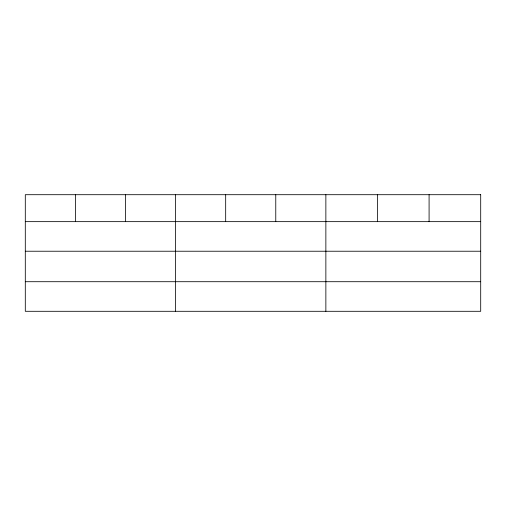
<?xml version="1.0" encoding="UTF-8"?>
<svg xmlns="http://www.w3.org/2000/svg" width="506" height="506" viewBox="0 0 506 506"><rect width="100%" height="100%" fill="white"/><g stroke="black" fill="none" stroke-linecap="round" stroke-linejoin="round"><path stroke-width="0.76" d="M25.3 221.647L480.7 221.647M25.3 251.229L480.7 251.229M25.3 281.709L480.7 281.709M429.088 194.702L429.088 221.647M377.476 194.702L377.476 221.647M325.864 194.702L325.864 311.298M275.77 194.702L275.77 221.647M225.676 194.702L225.676 221.647M175.582 194.702L175.582 311.298M125.488 194.702L125.488 221.647M75.394 194.702L75.394 221.647M480.7 194.702L25.3 194.702L25.3 311.298L480.7 311.298L480.7 194.702"/></g></svg>
